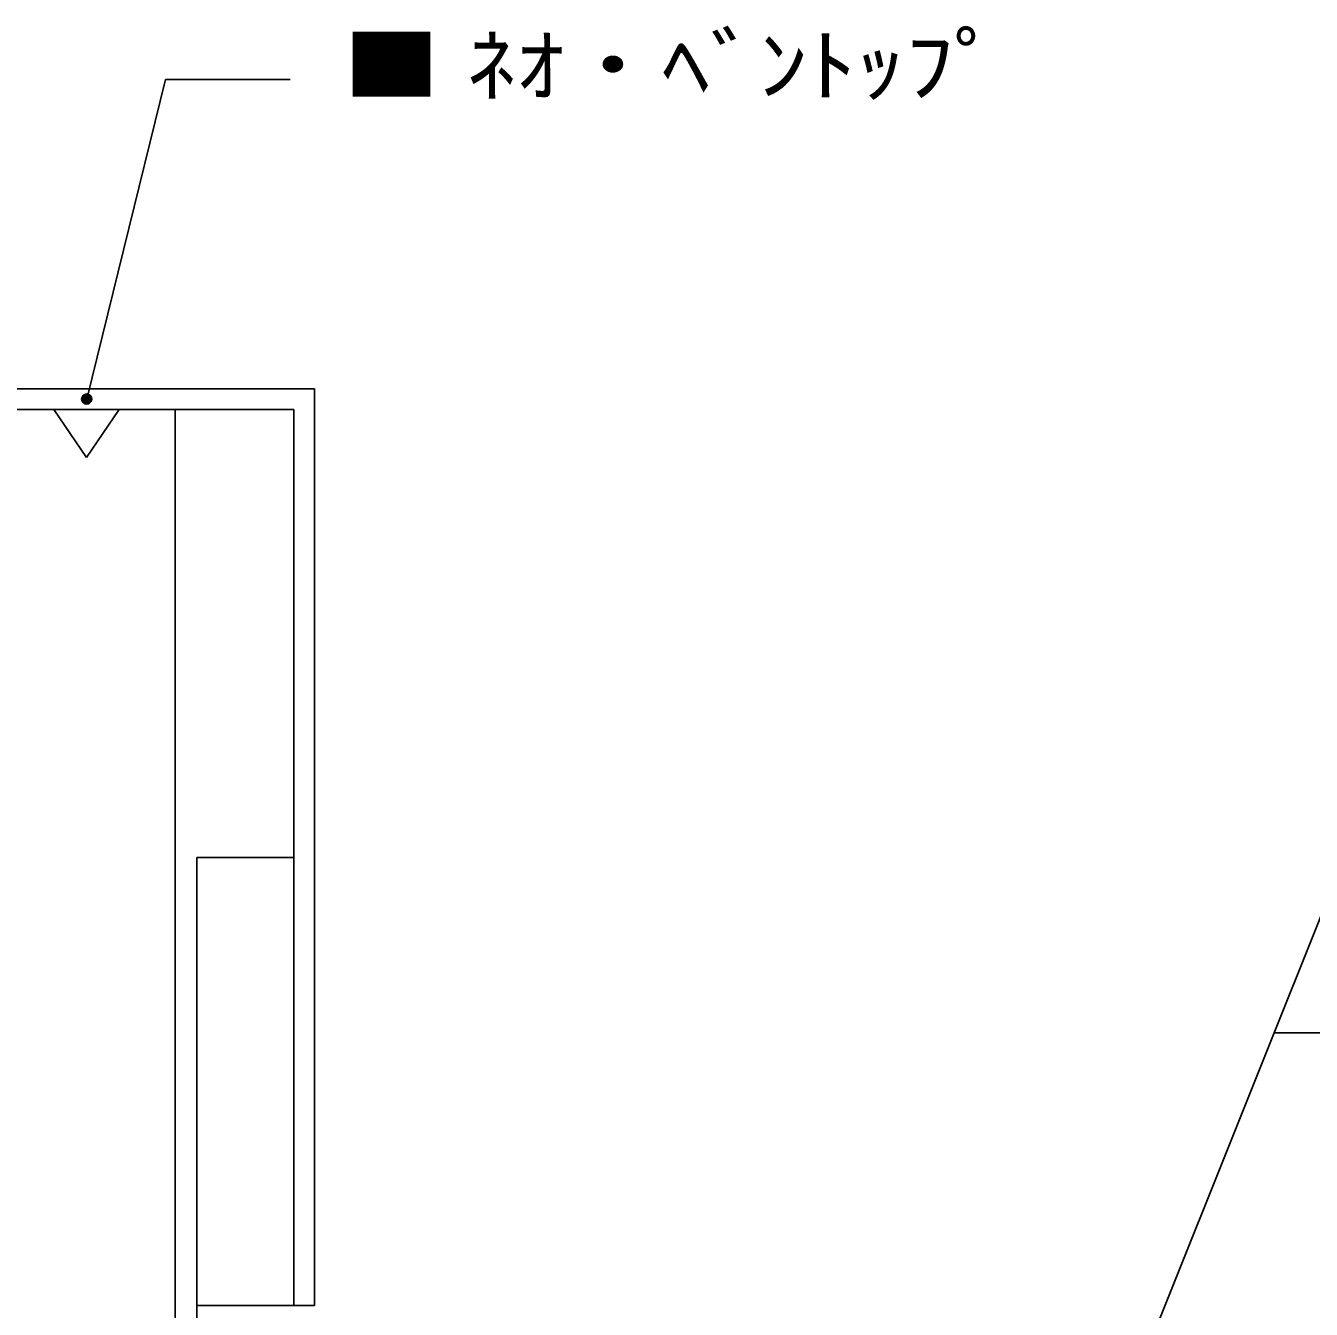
# Model space of a CAD drawing. Units: millimetres, scale not verified. Extents: x -105 to 112, y -55 to 48.
# Drawn here: x -10.2 to 53.2, y -15.4 to 47.8 of the extents above; entities that cross this region are included whole.
import ezdxf
from ezdxf.enums import TextEntityAlignment as Align

# ---------------------------------------------------------------- set-up
doc = ezdxf.new("R2010")
doc.units = ezdxf.units.MM
doc.header["$LTSCALE"] = 0.1
doc.layers.add('0-0_0', color=134, linetype='Continuous')
doc.layers.add('0-7_Z_O-文字', color=134, linetype='Continuous')
doc.styles.add('HGPｺﾞｼｯｸM', font='')
doc.styles.get('HGPｺﾞｼｯｸM').set_extended_font_data('HGPｺﾞｼｯｸM')

msp = doc.modelspace()

# ---------------------------------------------------------------- linework, layer by layer
at = {"layer": '0-0_0'}
for p, q in [((-7.177, 29.947), (-18.4214, 29.947)), ((-7.177, 29.947), (4.0674, 29.947)), ((4.0674, -15.2313), (4.0674, 29.947)), ((-7.177, 28.927), (-17.4014, 28.927)), ((-7.177, 26.5698), (-8.7896, 28.927)), ((-7.177, 28.927), (3.0474, 28.927)), ((-7.177, 26.5698), (-5.5643, 28.927)), ((-2.806, 28.927), (-2.806, -20.9454)), ((3.0474, -15.2313), (3.0474, 28.927)), ((-1.7335, -15.2313), (4.0674, -15.2313))]:
    msp.add_line(p, q, dxfattribs=at)
msp.add_lwpolyline([(-1.7335, -19.9235), (-1.7335, 6.8478), (3.0474, 6.8478)], dxfattribs=at)
at = {"layer": '0-7_Z_O-文字'}
for p, q in [((-7.1634, 29.4462), (-3.2874, 45.1887)), ((-3.2874, 45.1887), (2.8649, 45.1887)), ((-7.1618, 29.1968), (-7.4127, 29.4477)), ((-7.1518, 29.201), (-7.4086, 29.4577)), ((-7.1838, 29.2047), (-7.4049, 29.4257)), ((-7.1418, 29.2051), (-7.4044, 29.4677)), ((-7.1318, 29.2093), (-7.4003, 29.4777)), ((-7.1218, 29.2134), (-7.3962, 29.4877)), ((-7.208, 29.2147), (-7.3949, 29.4016)), ((-7.1118, 29.2176), (-7.392, 29.4977)), ((-7.1018, 29.2217), (-7.3879, 29.5077)), ((-7.2321, 29.2247), (-7.3849, 29.3774)), ((-7.0918, 29.2258), (-7.3837, 29.5177)), ((-7.0818, 29.23), (-7.3796, 29.5277)), ((-7.0718, 29.2341), (-7.3754, 29.5377)), ((-7.2563, 29.2347), (-7.3749, 29.3533)), ((-7.0618, 29.2383), (-7.3713, 29.5477)), ((-7.0518, 29.2424), (-7.3672, 29.5577)), ((-7.2804, 29.2447), (-7.3649, 29.3292)), ((-7.0418, 29.2465), (-7.363, 29.5677)), ((-7.0318, 29.2507), (-7.3589, 29.5777)), ((-7.3046, 29.2547), (-7.3549, 29.305)), ((-7.0218, 29.2548), (-7.3547, 29.5877)), ((-7.0118, 29.259), (-7.3506, 29.5977)), ((-7.0018, 29.2631), (-7.3465, 29.6077)), ((-7.3287, 29.2647), (-7.3449, 29.2809)), ((-6.9918, 29.2673), (-7.3423, 29.6177)), ((-6.9846, 29.2742), (-7.3354, 29.625)), ((-6.9805, 29.2842), (-7.3254, 29.6291)), ((-6.9763, 29.2942), (-7.3154, 29.6332)), ((-6.9722, 29.3042), (-7.3054, 29.6374)), ((-6.968, 29.3142), (-7.2954, 29.6415)), ((-6.9639, 29.3242), (-7.2854, 29.6457)), ((-6.9598, 29.3342), (-7.2754, 29.6498)), ((-6.9556, 29.3442), (-7.2654, 29.6539)), ((-6.9515, 29.3542), (-7.2554, 29.6581)), ((-6.9473, 29.3642), (-7.2454, 29.6622)), ((-6.9432, 29.3742), (-7.2354, 29.6664)), ((-6.939, 29.3842), (-7.2254, 29.6705)), ((-6.9349, 29.3942), (-7.2154, 29.6747)), ((-6.9308, 29.4042), (-7.2054, 29.6788)), ((-6.9266, 29.4142), (-7.1954, 29.6829)), ((-6.9225, 29.4242), (-7.1854, 29.6871)), ((-6.9183, 29.4342), (-7.1754, 29.6912)), ((-6.9142, 29.4442), (-7.1654, 29.6954)), ((-6.9213, 29.4654), (-7.1441, 29.6883)), ((-6.9313, 29.4896), (-7.12, 29.6783)), ((-6.9413, 29.5137), (-7.0959, 29.6683)), ((-6.9513, 29.5379), (-7.0717, 29.6583)), ((-6.9613, 29.562), (-7.0476, 29.6483)), ((-6.9713, 29.5861), (-7.0234, 29.6383)), ((-6.9813, 29.6103), (-6.9993, 29.6283)), ((42.2512, -24.5296), (59.7001, 19.1348)), ((51.3393, -1.7873), (68.0995, -1.7873))]:
    msp.add_line(p, q, dxfattribs=at)
msp.add_circle((-7.1634, 29.4462), 0.25, dxfattribs=at)

# ---------------------------------------------------------------- texts
at = {"layer": '0-7_Z_O-文字', "style": 'HGPｺﾞｼｯｸM', "width": 1.2}
msp.add_text('■ ﾈｵ・ﾍﾞﾝﾄｯﾌﾟ', height=2.933, dxfattribs=at).set_placement((5.4528, 43.5529), align=Align.BOTTOM_LEFT)

doc.saveas('drawing.dxf')
